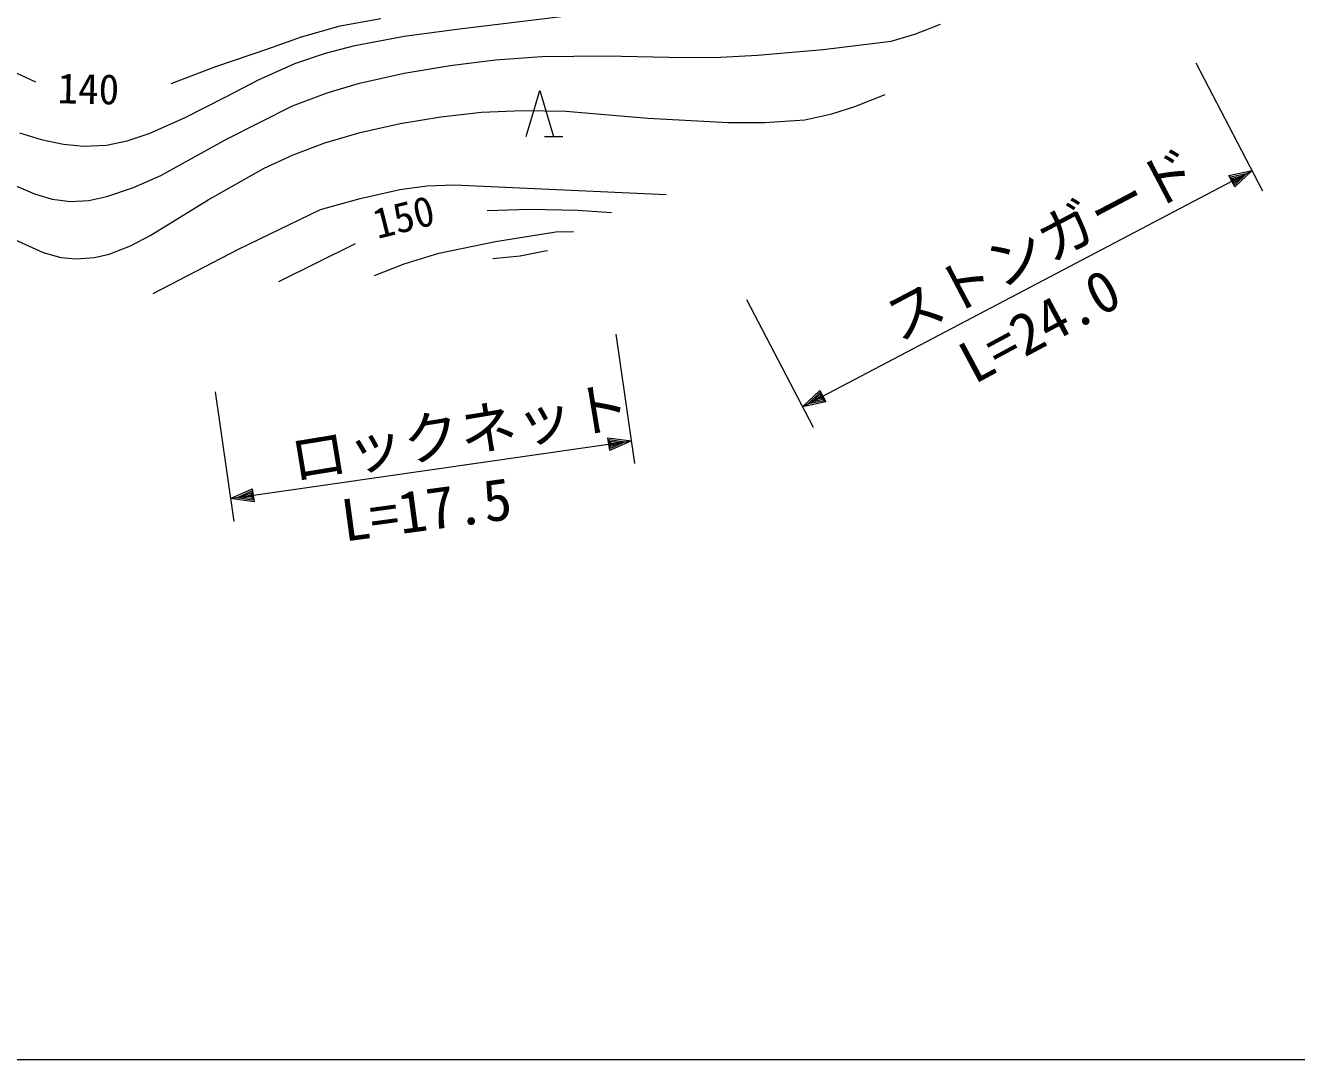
# Model space of a CAD drawing. Units: millimetres, scale not verified. Extents: x 40000 to 680000, y 20000 to 380000.
# Drawn here: x 108274 to 163812, y 205000 to 250166 of the extents above; entities that cross this region are included whole.
import ezdxf
from ezdxf.enums import TextEntityAlignment as Align

# ---------------------------------------------------------------- set-up
doc = ezdxf.new("R2010")
doc.units = ezdxf.units.MM
doc.header["$LTSCALE"] = 1000
for name, color, linetype, lineweight in [('M-BGD', 7, 'Continuous', 13), ('M-STR-HTXT', 7, 'Continuous', 13), ('M-TTL-BAND', 7, 'Continuous', 13)]:
    doc.layers.add(name, color=color, linetype=linetype, lineweight=lineweight)
doc.styles.add('ＭＳ ゴシック', font='')
doc.styles.get('ＭＳ ゴシック').set_extended_font_data('MS Gothic')

msp = doc.modelspace()

# ---------------------------------------------------------------- linework, layer by layer
at = {"layer": 'M-BGD'}
for p, q in [((130152, 245315), (130752, 247322)), ((130752, 247322), (131352, 245315)), ((130952, 245315), (131753, 245315)), ((119341, 238989), (122701, 240638))]:
    msp.add_line(p, q, dxfattribs=at)
for points in [[(108012, 245477), (108961, 245180), (109943, 244979), (110816, 244899), (111816, 244939), (112726, 245122), (113679, 245440), (115220, 246124), (117000, 247035), (118454, 247793), (120050, 248504), (121377, 248955), (122663, 249287), (124827, 249691), (127116, 250009), (136836, 251177)], [(104686, 250143), (105983, 249198), (107279, 248378), (108713, 247698)], [(106335, 243803), (108666, 242808), (109435, 242578), (110249, 242475), (111044, 242525), (111837, 242691), (113002, 243090), (114187, 243617), (117063, 245202), (119949, 246661), (121450, 247225), (122866, 247644), (124820, 248080), (126830, 248416), (128817, 248661), (130831, 248804), (133631, 248841), (136380, 248778), (138380, 248767), (140258, 248866), (143127, 249116), (146105, 249482), (147134, 249782), (148254, 250222)], [(114644, 247627), (116589, 248379), (118866, 249141), (120329, 249670), (122018, 250151), (123802, 250476)], [(107320, 241041), (109046, 240252), (109817, 240035), (110483, 239966), (111286, 240028), (111932, 240178), (112867, 240538), (113757, 241004), (116259, 242545), (118704, 243926), (119976, 244516), (121355, 245038), (122893, 245486), (124643, 245879), (126419, 246179), (128206, 246372), (130005, 246454), (131882, 246428), (135466, 246113), (138998, 245930), (140560, 245932), (142332, 246046), (143506, 246303), (144514, 246631), (145833, 247153)], [(113858, 238465), (117582, 240399), (121165, 242121), (122899, 242614), (124629, 242995), (125806, 243155), (127005, 243201), (136268, 242788)], [(128454, 242085), (130298, 242143), (132411, 242098), (133874, 242002)], [(123518, 239251), (124827, 239759), (126341, 240225), (128805, 240734), (131451, 241148), (132221, 241172)], [(128696, 239993), (129891, 240108), (130983, 240319), (131089, 240343)]]:
    msp.add_lwpolyline(points, dxfattribs=at)
at = {"layer": 'M-STR-HTXT'}
for p, q in [((162336, 242935), (159424, 248518)), ((142223, 233508), (161872, 243824)), ((160856, 243608), (161872, 243824)), ((161872, 243824), (161116, 243110)), ((161116, 243110), (160856, 243608)), ((160928, 243555), (161624, 243694)), ((161114, 243199), (160928, 243555)), ((161001, 243502), (161482, 243619)), ((161112, 243289), (161001, 243502)), ((161074, 243450), (161269, 243507)), ((161111, 243379), (161074, 243450)), ((161269, 243507), (161111, 243379)), ((161482, 243619), (161112, 243289)), ((161624, 243694), (161114, 243199)), ((139775, 238203), (142687, 232619)), ((134895, 231028), (134086, 236685)), ((116570, 234163), (117379, 228506)), ((142223, 233508), (142980, 234223)), ((142471, 233639), (142981, 234133)), ((142613, 233713), (142983, 234043)), ((143094, 233830), (142613, 233713)), ((142826, 233825), (142985, 233953)), ((143022, 233882), (142826, 233825)), ((142980, 234223), (143239, 233725)), ((142981, 234133), (143167, 233777)), ((142983, 234043), (143094, 233830)), ((142985, 233953), (143022, 233882)), ((143239, 233725), (142223, 233508)), ((143167, 233777), (142471, 233639)), ((133803, 231600), (133723, 232157)), ((133723, 232157), (134753, 232021)), ((117237, 229500), (134753, 232021)), ((133831, 231686), (133774, 232083)), ((133774, 232083), (134476, 231981)), ((134753, 232021), (133803, 231600)), ((133859, 231771), (133825, 232009)), ((133825, 232009), (134318, 231958)), ((134476, 231981), (133831, 231686)), ((134318, 231958), (133859, 231771)), ((133888, 231856), (133876, 231935)), ((133876, 231935), (134080, 231924)), ((134080, 231924), (133888, 231856)), ((117237, 229500), (118187, 229920)), ((118267, 229364), (117237, 229500)), ((117514, 229539), (118159, 229835)), ((118216, 229438), (117514, 229539)), ((117672, 229562), (118131, 229750)), ((118165, 229511), (117672, 229562)), ((117910, 229596), (118102, 229665)), ((118114, 229585), (117910, 229596)), ((118102, 229665), (118114, 229585)), ((118131, 229750), (118165, 229511)), ((118159, 229835), (118216, 229438)), ((118187, 229920), (118267, 229364))]:
    msp.add_line(p, q, dxfattribs=at)
at = {"layer": 'M-TTL-BAND'}
msp.add_line((40000, 205000), (579000, 205000), dxfattribs=at)

# ---------------------------------------------------------------- texts
at = {"layer": 'M-BGD', "style": 'ＭＳ ゴシック'}
for s, rotation, p in [('140', 358.796, (109655, 246372)), ('150', 14.145, (123747, 240451))]:
    msp.add_text(s, height=1320, rotation=rotation, dxfattribs=at).set_placement(p, align=Align.BOTTOM_LEFT)
at = {"layer": 'M-STR-HTXT', "style": 'ＭＳ ゴシック'}
for s, rotation, p in [('ストンガード', 27.778, (146684, 235827)), ('L=24.0', 28.279, (149983, 233988)), ('ロックネット', 9.33, (120083, 229723)), ('L=17.5', 7.725, (122282, 227075))]:
    msp.add_text(s, height=1833, rotation=rotation, dxfattribs=at).set_placement(p, align=Align.BOTTOM_LEFT)

doc.saveas('drawing.dxf')
